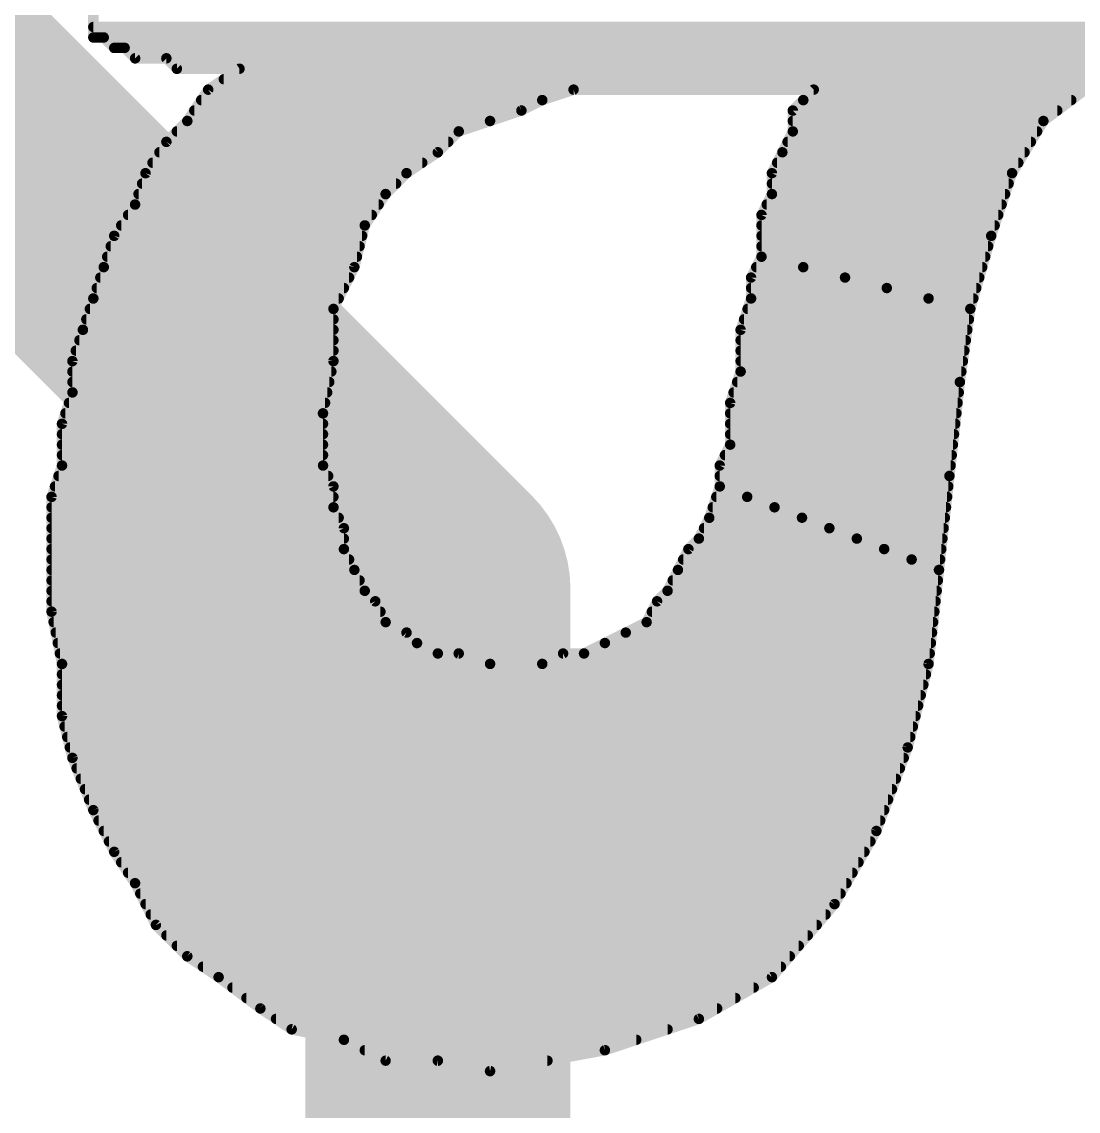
# Model space of a CAD drawing. Extents: x -16 to 96, y -18 to 53.
# Drawn here: x 40.241 to 41.253, y 23.732 to 24.775 of the extents above; entities that cross this region are included whole.
import ezdxf

# ---------------------------------------------------------------- set-up
doc = ezdxf.new("R2010")
doc.units = 0
doc.layers.add('1', color=12, linetype='CONTINUOUS')
doc.layers.add('22', color=40, linetype='CONTINUOUS')

msp = doc.modelspace()

# ---------------------------------------------------------------- linework, layer by layer
at = {"layer": '1', "const_width": 0.254}
for points in [[(40.64, 24.2316), (39.6884, 25.1832)], [(40.64, 20.32), (40.64, 24.2316)]]:
    msp.add_lwpolyline(points, dxfattribs=at)
at = {"layer": '1', "const_width": 0.127}
for points in [[(40.7035, 24.2316, 1), (40.5765, 24.2316)], [(40.5951, 24.1867, 1), (40.6849, 24.2765)]]:
    msp.add_lwpolyline(points, format="xyb", dxfattribs=at)
at = {"layer": '22', "const_width": 0.01}
for points in [[(40.31, 25.15), (40.31, 24.76)], [(40.31, 24.77), (41.732, 24.77)], [(40.31, 24.76), (40.32, 24.76)], [(40.31, 24.76), (41.736, 24.76)], [(40.32, 24.76), (40.33, 24.75)], [(40.33, 24.75), (40.34, 24.75)], [(40.33, 24.75), (41.74, 24.75)], [(40.34, 24.75), (40.35, 24.74)], [(40.35, 24.74), (40.38, 24.74)], [(40.35, 24.74), (41.742, 24.74)], [(40.38, 24.74), (40.39, 24.73)], [(40.39, 24.73), (40.45, 24.73)], [(40.39, 24.73), (41.744, 24.73)], [(40.45, 24.73), (40.42, 24.71)], [(40.435, 24.72), (41.746, 24.72)], [(40.42, 24.71), (40.4, 24.68)], [(40.42, 24.71), (41.748, 24.71)], [(40.74, 24.7), (40.77, 24.71)], [(40.77, 24.71), (41, 24.71)], [(41, 24.71), (40.99, 24.7)], [(41.22, 24.68), (41.26, 24.71)], [(40.4133, 24.7), (40.74, 24.7)], [(40.72, 24.69), (40.74, 24.7)], [(40.99, 24.7), (40.98, 24.69)], [(40.99, 24.7), (41.2467, 24.7)], [(40.4067, 24.69), (40.72, 24.69)], [(40.69, 24.68), (40.72, 24.69)], [(40.98, 24.69), (40.98, 24.67)], [(40.98, 24.69), (41.2333, 24.69)], [(40.4, 24.68), (40.38, 24.66)], [(40.4, 24.68), (40.69, 24.68)], [(40.66, 24.67), (40.69, 24.68)], [(40.98, 24.68), (41.22, 24.68)], [(41.19, 24.63), (41.22, 24.68)], [(40.39, 24.67), (40.66, 24.67)], [(40.64, 24.65), (40.66, 24.67)], [(40.98, 24.67), (40.97, 24.65)], [(40.98, 24.67), (41.214, 24.67)], [(40.38, 24.66), (40.36, 24.63)], [(40.38, 24.66), (40.65, 24.66)], [(40.975, 24.66), (41.208, 24.66)], [(40.3733, 24.65), (40.64, 24.65)], [(40.61, 24.63), (40.64, 24.65)], [(40.97, 24.65), (40.96, 24.63)], [(40.97, 24.65), (41.202, 24.65)], [(40.36, 24.63), (40.35, 24.6)], [(40.36, 24.63), (40.61, 24.63)], [(40.3667, 24.64), (40.625, 24.64)], [(40.59, 24.61), (40.61, 24.63)], [(40.96, 24.63), (40.96, 24.61)], [(40.96, 24.63), (41.19, 24.63)], [(40.965, 24.64), (41.196, 24.64)], [(41.17, 24.57), (41.19, 24.63)], [(40.3567, 24.62), (40.6, 24.62)], [(40.96, 24.62), (41.1867, 24.62)], [(40.3533, 24.61), (40.59, 24.61)], [(40.57, 24.58), (40.59, 24.61)], [(40.96, 24.61), (40.95, 24.59)], [(40.96, 24.61), (41.1833, 24.61)], [(40.35, 24.6), (40.33, 24.57)], [(40.35, 24.6), (40.5833, 24.6)], [(40.955, 24.6), (41.18, 24.6)], [(40.3433, 24.59), (40.5767, 24.59)], [(40.95, 24.59), (40.95, 24.55)], [(40.95, 24.59), (41.1767, 24.59)], [(40.3367, 24.58), (40.57, 24.58)], [(40.56, 24.54), (40.57, 24.58)], [(40.95, 24.58), (41.1733, 24.58)], [(40.33, 24.57), (40.32, 24.54)], [(40.33, 24.57), (40.5675, 24.57)], [(40.95, 24.57), (41.17, 24.57)], [(41.15, 24.5), (41.17, 24.57)], [(40.3267, 24.56), (40.565, 24.56)], [(40.95, 24.56), (41.1671, 24.56)], [(40.3233, 24.55), (40.5625, 24.55)], [(40.95, 24.55), (40.94, 24.53)], [(41.15, 24.5), (40.95, 24.55)], [(40.95, 24.55), (41.15, 24.5)], [(40.95, 24.55), (41.1643, 24.55)], [(40.32, 24.54), (40.31, 24.51)], [(40.32, 24.54), (40.56, 24.54)], [(40.54, 24.5), (40.56, 24.54)], [(40.945, 24.54), (40.99, 24.54)], [(40.99, 24.54), (41.1614, 24.54)], [(40.3167, 24.53), (40.555, 24.53)], [(40.94, 24.53), (40.94, 24.51)], [(40.94, 24.53), (41.03, 24.53)], [(41.03, 24.53), (41.1586, 24.53)], [(40.3133, 24.52), (40.55, 24.52)], [(40.94, 24.52), (41.07, 24.52)], [(41.07, 24.52), (41.1557, 24.52)], [(40.31, 24.51), (40.3, 24.48)], [(40.31, 24.51), (40.545, 24.51)], [(40.94, 24.51), (40.93, 24.48)], [(40.94, 24.51), (41.11, 24.51)], [(41.11, 24.51), (41.1529, 24.51)], [(40.3067, 24.5), (40.54, 24.5)], [(40.54, 24.45), (40.54, 24.5)], [(40.9367, 24.5), (41.15, 24.5)], [(41.14, 24.43), (41.15, 24.5)], [(40.3033, 24.49), (40.54, 24.49)], [(40.9333, 24.49), (41.1486, 24.49)], [(40.3, 24.48), (40.29, 24.45)], [(40.3, 24.48), (40.54, 24.48)], [(40.93, 24.48), (40.93, 24.44)], [(40.93, 24.48), (41.1471, 24.48)], [(40.2967, 24.47), (40.54, 24.47)], [(40.93, 24.47), (41.1457, 24.47)], [(40.2933, 24.46), (40.54, 24.46)], [(40.93, 24.46), (41.1443, 24.46)], [(40.29, 24.45), (40.29, 24.42)], [(40.29, 24.45), (40.54, 24.45)], [(40.53, 24.4), (40.54, 24.45)], [(40.93, 24.45), (41.1429, 24.45)], [(40.29, 24.44), (40.538, 24.44)], [(40.93, 24.44), (40.92, 24.41)], [(40.93, 24.44), (41.1414, 24.44)], [(40.29, 24.43), (40.536, 24.43)], [(40.9267, 24.43), (41.14, 24.43)], [(41.13, 24.34), (41.14, 24.43)], [(40.29, 24.42), (40.28, 24.39)], [(40.29, 24.42), (40.534, 24.42)], [(40.9233, 24.42), (41.1389, 24.42)], [(40.2867, 24.41), (40.532, 24.41)], [(40.92, 24.41), (40.92, 24.37)], [(40.92, 24.41), (41.1378, 24.41)], [(40.28, 24.39), (40.28, 24.35)], [(40.28, 24.39), (40.53, 24.39)], [(40.2833, 24.4), (40.53, 24.4)], [(40.53, 24.35), (40.53, 24.4)], [(40.92, 24.4), (41.1367, 24.4)], [(40.92, 24.39), (41.1356, 24.39)], [(40.28, 24.38), (40.53, 24.38)], [(40.92, 24.38), (41.1344, 24.38)], [(40.28, 24.37), (40.53, 24.37)], [(40.92, 24.37), (40.91, 24.35)], [(40.92, 24.37), (41.1333, 24.37)], [(40.28, 24.36), (40.53, 24.36)], [(40.915, 24.36), (41.1322, 24.36)], [(40.28, 24.35), (40.27, 24.32)], [(40.28, 24.35), (40.53, 24.35)], [(40.54, 24.33), (40.53, 24.35)], [(40.91, 24.35), (40.91, 24.33)], [(40.91, 24.35), (41.1311, 24.35)], [(40.2767, 24.34), (40.535, 24.34)], [(40.91, 24.34), (41.13, 24.34)], [(41.12, 24.25), (41.13, 24.34)], [(40.2733, 24.33), (40.54, 24.33)], [(40.54, 24.31), (40.54, 24.33)], [(40.91, 24.33), (40.9, 24.3)], [(40.91, 24.33), (41.12, 24.25)], [(40.91, 24.33), (41.1289, 24.33)], [(41.12, 24.25), (40.91, 24.33)], [(40.27, 24.32), (40.27, 24.21)], [(40.27, 24.32), (40.54, 24.32)], [(40.9067, 24.32), (40.9363, 24.32)], [(40.9363, 24.32), (41.1278, 24.32)], [(40.27, 24.31), (40.54, 24.31)], [(40.55, 24.29), (40.54, 24.31)], [(40.9033, 24.31), (40.9625, 24.31)], [(40.9625, 24.31), (41.1267, 24.31)], [(40.27, 24.3), (40.545, 24.3)], [(40.9, 24.3), (40.89, 24.28)], [(40.9, 24.3), (40.9888, 24.3)], [(40.9888, 24.3), (41.1256, 24.3)], [(40.27, 24.29), (40.55, 24.29)], [(40.55, 24.27), (40.55, 24.29)], [(40.895, 24.29), (41.015, 24.29)], [(41.015, 24.29), (41.1244, 24.29)], [(40.27, 24.28), (40.55, 24.28)], [(40.89, 24.28), (40.88, 24.27)], [(40.89, 24.28), (41.0413, 24.28)], [(41.0413, 24.28), (41.1233, 24.28)], [(40.27, 24.27), (40.55, 24.27)], [(40.56, 24.25), (40.55, 24.27)], [(40.88, 24.27), (40.87, 24.25)], [(40.88, 24.27), (41.0675, 24.27)], [(41.0675, 24.27), (41.1222, 24.27)], [(40.27, 24.26), (40.555, 24.26)], [(40.875, 24.26), (41.0938, 24.26)], [(41.0938, 24.26), (41.1211, 24.26)], [(40.27, 24.25), (40.56, 24.25)], [(40.57, 24.23), (40.56, 24.25)], [(40.87, 24.25), (40.86, 24.23)], [(40.87, 24.25), (41.12, 24.25)], [(41.11, 24.16), (41.12, 24.25)], [(40.27, 24.24), (40.565, 24.24)], [(40.865, 24.24), (41.1189, 24.24)], [(40.27, 24.23), (40.57, 24.23)], [(40.58, 24.22), (40.57, 24.23)], [(40.86, 24.23), (40.85, 24.22)], [(40.86, 24.23), (41.1178, 24.23)], [(40.27, 24.22), (40.58, 24.22)], [(40.59, 24.2), (40.58, 24.22)], [(40.85, 24.22), (40.84, 24.2)], [(40.85, 24.22), (41.1167, 24.22)], [(40.27, 24.21), (40.28, 24.16)], [(40.27, 24.21), (40.585, 24.21)], [(40.845, 24.21), (41.1156, 24.21)], [(40.272, 24.2), (40.59, 24.2)], [(40.61, 24.19), (40.59, 24.2)], [(40.84, 24.2), (40.82, 24.19)], [(40.84, 24.2), (41.1144, 24.2)], [(40.274, 24.19), (40.61, 24.19)], [(40.62, 24.18), (40.61, 24.19)], [(40.82, 24.19), (40.8, 24.18)], [(40.82, 24.19), (41.1133, 24.19)], [(40.276, 24.18), (40.62, 24.18)], [(40.64, 24.17), (40.62, 24.18)], [(40.8, 24.18), (40.78, 24.17)], [(40.8, 24.18), (41.1122, 24.18)], [(40.278, 24.17), (40.64, 24.17)], [(40.66, 24.17), (40.64, 24.17)], [(40.69, 24.16), (40.66, 24.17)], [(40.76, 24.17), (40.74, 24.16)], [(40.78, 24.17), (40.76, 24.17)], [(40.78, 24.17), (41.1111, 24.17)], [(40.28, 24.16), (40.28, 24.11)], [(40.28, 24.16), (40.69, 24.16)], [(40.28, 24.15), (41.1075, 24.15)], [(40.74, 24.16), (40.69, 24.16)], [(40.74, 24.16), (41.11, 24.16)], [(41.09, 24.08), (41.11, 24.16)], [(40.28, 24.14), (41.105, 24.14)], [(40.28, 24.13), (41.1025, 24.13)], [(40.28, 24.12), (41.1, 24.12)], [(40.28, 24.11), (40.29, 24.07)], [(40.28, 24.11), (41.0975, 24.11)], [(40.2825, 24.1), (41.095, 24.1)], [(40.285, 24.09), (41.0925, 24.09)], [(40.2875, 24.08), (41.09, 24.08)], [(41.06, 24), (41.09, 24.08)], [(40.29, 24.07), (40.31, 24.02)], [(40.29, 24.07), (41.0862, 24.07)], [(40.294, 24.06), (41.0825, 24.06)], [(40.298, 24.05), (41.0787, 24.05)], [(40.302, 24.04), (41.075, 24.04)], [(40.306, 24.03), (41.0712, 24.03)], [(40.31, 24.02), (40.33, 23.98)], [(40.31, 24.02), (41.0675, 24.02)], [(40.315, 24.01), (41.0637, 24.01)], [(40.32, 24), (41.06, 24)], [(41.02, 23.93), (41.06, 24)], [(40.325, 23.99), (41.0543, 23.99)], [(40.33, 23.98), (40.35, 23.95)], [(40.33, 23.98), (41.0486, 23.98)], [(40.3367, 23.97), (41.0429, 23.97)], [(40.3433, 23.96), (41.0371, 23.96)], [(40.35, 23.95), (40.37, 23.91)], [(40.35, 23.95), (41.0314, 23.95)], [(40.355, 23.94), (41.0257, 23.94)], [(40.36, 23.93), (41.02, 23.93)], [(40.96, 23.86), (41.02, 23.93)], [(40.365, 23.92), (41.0114, 23.92)], [(40.37, 23.91), (40.4, 23.88)], [(40.37, 23.91), (41.0029, 23.91)], [(40.38, 23.9), (40.9943, 23.9)], [(40.39, 23.89), (40.9857, 23.89)], [(40.4, 23.88), (40.43, 23.86)], [(40.4, 23.88), (40.9771, 23.88)], [(40.415, 23.87), (40.9686, 23.87)], [(40.43, 23.86), (40.47, 23.83)], [(40.43, 23.86), (40.96, 23.86)], [(40.89, 23.82), (40.96, 23.86)], [(40.4433, 23.85), (40.9425, 23.85)], [(40.4567, 23.84), (40.925, 23.84)], [(40.47, 23.83), (40.5, 23.81)], [(40.47, 23.83), (40.9075, 23.83)], [(40.485, 23.82), (40.89, 23.82)], [(40.8, 23.79), (40.89, 23.82)], [(40.5, 23.81), (40.55, 23.8)], [(40.5, 23.81), (40.86, 23.81)], [(40.55, 23.8), (40.59, 23.78)], [(40.55, 23.8), (40.83, 23.8)], [(40.57, 23.79), (40.8, 23.79)], [(40.69, 23.77), (40.8, 23.79)], [(40.59, 23.78), (40.64, 23.78)], [(40.59, 23.78), (40.745, 23.78)], [(40.64, 23.78), (40.69, 23.77)]]:
    msp.add_lwpolyline(points, dxfattribs=at)
at = {"layer": '22', "const_width": 0.005}
for points in [[(40.31, 24.7725, 1), (40.31, 24.7675)], [(40.31, 24.7625, 1), (40.31, 24.7575)], [(40.31, 24.7625, 1), (40.31, 24.7575)], [(40.3075, 24.76, 1), (40.3125, 24.76)], [(40.3218, 24.7618, 1), (40.3182, 24.7582)], [(40.32, 24.7575, 1), (40.32, 24.7625)], [(40.33, 24.7525, 1), (40.33, 24.7475)], [(40.33, 24.7525, 1), (40.33, 24.7475)], [(40.3282, 24.7482, 1), (40.3318, 24.7518)], [(40.3418, 24.7518, 1), (40.3382, 24.7482)], [(40.34, 24.7475, 1), (40.34, 24.7525)], [(40.35, 24.7425, 1), (40.35, 24.7375)], [(40.35, 24.7425, 1), (40.35, 24.7375)], [(40.3482, 24.7382, 1), (40.3518, 24.7418)], [(40.3818, 24.7418, 1), (40.3782, 24.7382)], [(40.38, 24.7375, 1), (40.38, 24.7425)], [(40.39, 24.7325, 1), (40.39, 24.7275)], [(40.39, 24.7325, 1), (40.39, 24.7275)], [(40.3882, 24.7282, 1), (40.3918, 24.7318)], [(40.4514, 24.7279, 1), (40.4486, 24.7321)], [(40.45, 24.7275, 1), (40.45, 24.7325)], [(40.435, 24.7225, 1), (40.435, 24.7175)], [(40.42, 24.7125, 1), (40.42, 24.7075)], [(40.4186, 24.7121, 1), (40.4214, 24.7079)], [(40.4221, 24.7086, 1), (40.4179, 24.7114)], [(40.77, 24.7125, 1), (40.77, 24.7075)], [(40.7708, 24.7076, 1), (40.7692, 24.7124)], [(41.0018, 24.7082, 1), (40.9982, 24.7118)], [(41, 24.7075, 1), (41, 24.7125)], [(40.4133, 24.7025, 1), (40.4133, 24.6975)], [(40.7392, 24.7024, 1), (40.7408, 24.6976)], [(40.7411, 24.6978, 1), (40.7389, 24.7022)], [(40.74, 24.6975, 1), (40.74, 24.7025)], [(40.99, 24.7025, 1), (40.99, 24.6975)], [(40.9882, 24.7018, 1), (40.9918, 24.6982)], [(40.9918, 24.6982, 1), (40.9882, 24.7018)], [(41.2467, 24.6975, 1), (41.2467, 24.7025)], [(40.4067, 24.6925, 1), (40.4067, 24.6875)], [(40.7189, 24.6922, 1), (40.7211, 24.6878)], [(40.7208, 24.6876, 1), (40.7192, 24.6924)], [(40.72, 24.6875, 1), (40.72, 24.6925)], [(40.9825, 24.69, 1), (40.9775, 24.69)], [(40.98, 24.6925, 1), (40.98, 24.6875)], [(40.9782, 24.6918, 1), (40.9818, 24.6882)], [(41.2333, 24.6875, 1), (41.2333, 24.6925)], [(40.4, 24.6825, 1), (40.4, 24.6775)], [(40.3979, 24.6814, 1), (40.4021, 24.6786)], [(40.4018, 24.6782, 1), (40.3982, 24.6818)], [(40.6892, 24.6824, 1), (40.6908, 24.6776)], [(40.6908, 24.6776, 1), (40.6892, 24.6824)], [(40.69, 24.6775, 1), (40.69, 24.6825)], [(40.98, 24.6825, 1), (40.98, 24.6775)], [(41.2185, 24.682, 1), (41.2215, 24.678)], [(41.2221, 24.6787, 1), (41.2179, 24.6813)], [(41.22, 24.6775, 1), (41.22, 24.6825)], [(40.39, 24.6725, 1), (40.39, 24.6675)], [(40.6592, 24.6724, 1), (40.6608, 24.6676)], [(40.6618, 24.6682, 1), (40.6582, 24.6718)], [(40.66, 24.6675, 1), (40.66, 24.6725)], [(40.98, 24.6725, 1), (40.98, 24.6675)], [(40.9775, 24.67, 1), (40.9825, 24.67)], [(40.9822, 24.6689, 1), (40.9778, 24.6711)], [(41.214, 24.6675, 1), (41.214, 24.6725)], [(40.38, 24.6625, 1), (40.38, 24.6575)], [(40.3782, 24.6618, 1), (40.3818, 24.6582)], [(40.3821, 24.6586, 1), (40.3779, 24.6614)], [(40.65, 24.6575, 1), (40.65, 24.6625)], [(40.975, 24.6625, 1), (40.975, 24.6575)], [(41.208, 24.6575, 1), (41.208, 24.6625)], [(40.3733, 24.6525, 1), (40.3733, 24.6475)], [(40.6382, 24.6518, 1), (40.6418, 24.6482)], [(40.6414, 24.6479, 1), (40.6386, 24.6521)], [(40.64, 24.6475, 1), (40.64, 24.6525)], [(40.97, 24.6525, 1), (40.97, 24.6475)], [(40.9678, 24.6511, 1), (40.9722, 24.6489)], [(40.9722, 24.6489, 1), (40.9678, 24.6511)], [(41.202, 24.6475, 1), (41.202, 24.6525)], [(40.36, 24.6325, 1), (40.36, 24.6275)], [(40.3624, 24.6292, 1), (40.3576, 24.6308)], [(40.3667, 24.6425, 1), (40.3667, 24.6375)], [(40.6118, 24.6282, 1), (40.6082, 24.6318)], [(40.61, 24.6275, 1), (40.61, 24.6325)], [(40.625, 24.6375, 1), (40.625, 24.6425)], [(40.9625, 24.63, 1), (40.9575, 24.63)], [(40.96, 24.6325, 1), (40.96, 24.6275)], [(40.965, 24.6425, 1), (40.965, 24.6375)], [(41.1924, 24.6292, 1), (41.1876, 24.6308)], [(41.19, 24.6275, 1), (41.19, 24.6325)], [(41.196, 24.6375, 1), (41.196, 24.6425)], [(40.3567, 24.6225, 1), (40.3567, 24.6175)], [(40.3579, 24.6314, 1), (40.3621, 24.6286)], [(40.6, 24.6175, 1), (40.6, 24.6225)], [(40.6086, 24.6321, 1), (40.6114, 24.6279)], [(40.9578, 24.6311, 1), (40.9622, 24.6289)], [(40.96, 24.6225, 1), (40.96, 24.6175)], [(41.1867, 24.6175, 1), (41.1867, 24.6225)], [(41.1879, 24.6313, 1), (41.1921, 24.6287)], [(40.3533, 24.6125, 1), (40.3533, 24.6075)], [(40.5882, 24.6118, 1), (40.5918, 24.6082)], [(40.5921, 24.6086, 1), (40.5879, 24.6114)], [(40.59, 24.6075, 1), (40.59, 24.6125)], [(40.96, 24.6125, 1), (40.96, 24.6075)], [(40.9622, 24.6089, 1), (40.9578, 24.6111)], [(41.1833, 24.6075, 1), (41.1833, 24.6125)], [(40.35, 24.6025, 1), (40.35, 24.5975)], [(40.3521, 24.5986, 1), (40.3479, 24.6014)], [(40.5833, 24.5975, 1), (40.5833, 24.6025)], [(40.955, 24.6025, 1), (40.955, 24.5975)], [(40.9575, 24.61, 1), (40.9625, 24.61)], [(41.18, 24.5975, 1), (41.18, 24.6025)], [(40.3433, 24.5925, 1), (40.3433, 24.5875)], [(40.3476, 24.6008, 1), (40.3524, 24.5992)], [(40.5767, 24.5875, 1), (40.5767, 24.5925)], [(40.9525, 24.59, 1), (40.9475, 24.59)], [(40.95, 24.5925, 1), (40.95, 24.5875)], [(40.9478, 24.5911, 1), (40.9522, 24.5889)], [(41.1767, 24.5875, 1), (41.1767, 24.5925)], [(40.3367, 24.5825, 1), (40.3367, 24.5775)], [(40.5679, 24.5814, 1), (40.5721, 24.5786)], [(40.5724, 24.5794, 1), (40.5676, 24.5806)], [(40.57, 24.5775, 1), (40.57, 24.5825)], [(40.95, 24.5825, 1), (40.95, 24.5775)], [(41.1733, 24.5775, 1), (41.1733, 24.5825)], [(40.33, 24.5725, 1), (40.33, 24.5675)], [(40.3279, 24.5714, 1), (40.3321, 24.5686)], [(40.3324, 24.5692, 1), (40.3276, 24.5708)], [(40.5675, 24.5675, 1), (40.5675, 24.5725)], [(40.95, 24.5725, 1), (40.95, 24.5675)], [(41.1676, 24.5708, 1), (41.1724, 24.5692)], [(41.1724, 24.5693, 1), (41.1676, 24.5707)], [(41.17, 24.5675, 1), (41.17, 24.5725)], [(40.3267, 24.5625, 1), (40.3267, 24.5575)], [(40.565, 24.5575, 1), (40.565, 24.5625)], [(40.95, 24.5625, 1), (40.95, 24.5575)], [(41.1671, 24.5575, 1), (41.1671, 24.5625)], [(40.3233, 24.5525, 1), (40.3233, 24.5475)], [(40.5625, 24.5475, 1), (40.5625, 24.5525)], [(40.9506, 24.5524, 1), (40.9494, 24.5476)], [(40.9506, 24.5524, 1), (40.9494, 24.5476)], [(40.95, 24.5525, 1), (40.95, 24.5475)], [(40.9475, 24.55, 1), (40.9525, 24.55)], [(40.9522, 24.5489, 1), (40.9478, 24.5511)], [(41.1643, 24.5475, 1), (41.1643, 24.5525)], [(40.32, 24.5425, 1), (40.32, 24.5375)], [(40.3176, 24.5408, 1), (40.3224, 24.5392)], [(40.3224, 24.5392, 1), (40.3176, 24.5408)], [(40.5576, 24.5406, 1), (40.5624, 24.5394)], [(40.5622, 24.5389, 1), (40.5578, 24.5411)], [(40.56, 24.5375, 1), (40.56, 24.5425)], [(40.945, 24.5425, 1), (40.945, 24.5375)], [(40.99, 24.5425, 1), (40.99, 24.5375)], [(40.99, 24.5375, 1), (40.99, 24.5425)], [(41.1614, 24.5375, 1), (41.1614, 24.5425)], [(40.3167, 24.5325, 1), (40.3167, 24.5275)], [(40.555, 24.5275, 1), (40.555, 24.5325)], [(40.9425, 24.53, 1), (40.9375, 24.53)], [(40.94, 24.5325, 1), (40.94, 24.5275)], [(40.9378, 24.5311, 1), (40.9422, 24.5289)], [(41.03, 24.5325, 1), (41.03, 24.5275)], [(41.03, 24.5275, 1), (41.03, 24.5325)], [(41.1586, 24.5275, 1), (41.1586, 24.5325)], [(40.3133, 24.5225, 1), (40.3133, 24.5175)], [(40.55, 24.5175, 1), (40.55, 24.5225)], [(40.94, 24.5225, 1), (40.94, 24.5175)], [(41.07, 24.5225, 1), (41.07, 24.5175)], [(41.07, 24.5175, 1), (41.07, 24.5225)], [(41.1557, 24.5175, 1), (41.1557, 24.5225)], [(40.31, 24.5125, 1), (40.31, 24.5075)], [(40.3076, 24.5108, 1), (40.3124, 24.5092)], [(40.3124, 24.5092, 1), (40.3076, 24.5108)], [(40.545, 24.5075, 1), (40.545, 24.5125)], [(40.94, 24.5125, 1), (40.94, 24.5075)], [(40.9375, 24.51, 1), (40.9425, 24.51)], [(40.9424, 24.5092, 1), (40.9376, 24.5108)], [(41.11, 24.5125, 1), (41.11, 24.5075)], [(41.11, 24.5075, 1), (41.11, 24.5125)], [(41.1529, 24.5075, 1), (41.1529, 24.5125)], [(40.3067, 24.5025, 1), (40.3067, 24.4975)], [(40.5425, 24.5, 1), (40.5375, 24.5)], [(40.5378, 24.5011, 1), (40.5422, 24.4989)], [(40.54, 24.4975, 1), (40.54, 24.5025)], [(40.9367, 24.5025, 1), (40.9367, 24.4975)], [(41.1525, 24.4996, 1), (41.1475, 24.5004)], [(41.1476, 24.5007, 1), (41.1524, 24.4993)], [(41.1494, 24.4976, 1), (41.1506, 24.5024)], [(41.1494, 24.4976, 1), (41.1506, 24.5024)], [(41.15, 24.4975, 1), (41.15, 24.5025)], [(40.3033, 24.4925, 1), (40.3033, 24.4875)], [(40.54, 24.4875, 1), (40.54, 24.4925)], [(40.9333, 24.4925, 1), (40.9333, 24.4875)], [(41.1486, 24.4875, 1), (41.1486, 24.4925)], [(40.3, 24.4825, 1), (40.3, 24.4775)], [(40.2976, 24.4808, 1), (40.3024, 24.4792)], [(40.3024, 24.4792, 1), (40.2976, 24.4808)], [(40.54, 24.4775, 1), (40.54, 24.4825)], [(40.9325, 24.48, 1), (40.9275, 24.48)], [(40.93, 24.4825, 1), (40.93, 24.4775)], [(40.9276, 24.4808, 1), (40.9324, 24.4792)], [(41.1471, 24.4775, 1), (41.1471, 24.4825)], [(40.2967, 24.4725, 1), (40.2967, 24.4675)], [(40.54, 24.4675, 1), (40.54, 24.4725)], [(40.93, 24.4725, 1), (40.93, 24.4675)], [(41.1457, 24.4675, 1), (41.1457, 24.4725)], [(40.2933, 24.4625, 1), (40.2933, 24.4575)], [(40.54, 24.4575, 1), (40.54, 24.4625)], [(40.93, 24.4625, 1), (40.93, 24.4575)], [(41.1443, 24.4575, 1), (41.1443, 24.4625)], [(40.2925, 24.45, 1), (40.2875, 24.45)], [(40.29, 24.4525, 1), (40.29, 24.4475)], [(40.2876, 24.4508, 1), (40.2924, 24.4492)], [(40.5425, 24.4495, 1), (40.5375, 24.4505)], [(40.5375, 24.45, 1), (40.5425, 24.45)], [(40.54, 24.4475, 1), (40.54, 24.4525)], [(40.93, 24.4525, 1), (40.93, 24.4475)], [(41.1429, 24.4475, 1), (41.1429, 24.4525)], [(40.29, 24.4425, 1), (40.29, 24.4375)], [(40.538, 24.4375, 1), (40.538, 24.4425)], [(40.93, 24.4425, 1), (40.93, 24.4375)], [(40.9275, 24.44, 1), (40.9325, 24.44)], [(40.9324, 24.4392, 1), (40.9276, 24.4408)], [(41.1414, 24.4375, 1), (41.1414, 24.4425)], [(40.29, 24.4325, 1), (40.29, 24.4275)], [(40.536, 24.4275, 1), (40.536, 24.4325)], [(40.9267, 24.4325, 1), (40.9267, 24.4275)], [(41.1425, 24.4297, 1), (41.1375, 24.4303)], [(41.1375, 24.4304, 1), (41.1425, 24.4296)], [(41.14, 24.4275, 1), (41.14, 24.4325)], [(40.29, 24.4225, 1), (40.29, 24.4175)], [(40.2875, 24.42, 1), (40.2925, 24.42)], [(40.2924, 24.4192, 1), (40.2876, 24.4208)], [(40.534, 24.4175, 1), (40.534, 24.4225)], [(40.9233, 24.4225, 1), (40.9233, 24.4175)], [(41.1389, 24.4175, 1), (41.1389, 24.4225)], [(40.2867, 24.4125, 1), (40.2867, 24.4075)], [(40.532, 24.4075, 1), (40.532, 24.4125)], [(40.9225, 24.41, 1), (40.9175, 24.41)], [(40.92, 24.4125, 1), (40.92, 24.4075)], [(40.9176, 24.4108, 1), (40.9224, 24.4092)], [(41.1378, 24.4075, 1), (41.1378, 24.4125)], [(40.2825, 24.39, 1), (40.2775, 24.39)], [(40.28, 24.3925, 1), (40.28, 24.3875)], [(40.2833, 24.4025, 1), (40.2833, 24.3975)], [(40.5325, 24.4, 1), (40.5275, 24.4)], [(40.5275, 24.4005, 1), (40.5325, 24.3995)], [(40.53, 24.3975, 1), (40.53, 24.4025)], [(40.53, 24.3875, 1), (40.53, 24.3925)], [(40.92, 24.4025, 1), (40.92, 24.3975)], [(40.92, 24.3925, 1), (40.92, 24.3875)], [(41.1356, 24.3875, 1), (41.1356, 24.3925)], [(41.1367, 24.3975, 1), (41.1367, 24.4025)], [(40.2776, 24.3908, 1), (40.2824, 24.3892)], [(40.28, 24.3825, 1), (40.28, 24.3775)], [(40.53, 24.3775, 1), (40.53, 24.3825)], [(40.92, 24.3825, 1), (40.92, 24.3775)], [(41.1344, 24.3775, 1), (41.1344, 24.3825)], [(40.28, 24.3725, 1), (40.28, 24.3675)], [(40.53, 24.3675, 1), (40.53, 24.3725)], [(40.92, 24.3725, 1), (40.92, 24.3675)], [(40.9222, 24.3689, 1), (40.9178, 24.3711)], [(41.1333, 24.3675, 1), (41.1333, 24.3725)], [(40.28, 24.3625, 1), (40.28, 24.3575)], [(40.53, 24.3575, 1), (40.53, 24.3625)], [(40.915, 24.3625, 1), (40.915, 24.3575)], [(40.9175, 24.37, 1), (40.9225, 24.37)], [(41.1322, 24.3575, 1), (41.1322, 24.3625)], [(40.28, 24.3525, 1), (40.28, 24.3475)], [(40.2824, 24.3492, 1), (40.2776, 24.3508)], [(40.5322, 24.3511, 1), (40.5278, 24.3489)], [(40.53, 24.3475, 1), (40.53, 24.3525)], [(40.9125, 24.35, 1), (40.9075, 24.35)], [(40.91, 24.3525, 1), (40.91, 24.3475)], [(40.9078, 24.3511, 1), (40.9122, 24.3489)], [(41.1311, 24.3475, 1), (41.1311, 24.3525)], [(40.2767, 24.3425, 1), (40.2767, 24.3375)], [(40.2775, 24.35, 1), (40.2825, 24.35)], [(40.5275, 24.35, 1), (40.5325, 24.35)], [(40.535, 24.3375, 1), (40.535, 24.3425)], [(40.91, 24.3425, 1), (40.91, 24.3375)], [(41.1325, 24.3397, 1), (41.1275, 24.3403)], [(41.1275, 24.3403, 1), (41.1325, 24.3397)], [(41.13, 24.3375, 1), (41.13, 24.3425)], [(40.2733, 24.3325, 1), (40.2733, 24.3275)], [(40.5425, 24.33, 1), (40.5375, 24.33)], [(40.5378, 24.3289, 1), (40.5422, 24.3311)], [(40.54, 24.3275, 1), (40.54, 24.3325)], [(40.9109, 24.3323, 1), (40.9091, 24.3277)], [(40.91, 24.3325, 1), (40.91, 24.3275)], [(40.9109, 24.3323, 1), (40.9091, 24.3277)], [(40.9075, 24.33, 1), (40.9125, 24.33)], [(40.9124, 24.3292, 1), (40.9076, 24.3308)], [(41.1289, 24.3275, 1), (41.1289, 24.3325)], [(40.2725, 24.32, 1), (40.2675, 24.32)], [(40.27, 24.3225, 1), (40.27, 24.3175)], [(40.2676, 24.3208, 1), (40.2724, 24.3192)], [(40.54, 24.3175, 1), (40.54, 24.3225)], [(40.9067, 24.3225, 1), (40.9067, 24.3175)], [(40.9363, 24.3225, 1), (40.9363, 24.3175)], [(40.9363, 24.3175, 1), (40.9363, 24.3225)], [(41.1278, 24.3175, 1), (41.1278, 24.3225)], [(40.27, 24.3125, 1), (40.27, 24.3075)], [(40.5422, 24.3111, 1), (40.5378, 24.3089)], [(40.5375, 24.31, 1), (40.5425, 24.31)], [(40.54, 24.3075, 1), (40.54, 24.3125)], [(40.9033, 24.3125, 1), (40.9033, 24.3075)], [(40.9625, 24.3125, 1), (40.9625, 24.3075)], [(40.9625, 24.3075, 1), (40.9625, 24.3125)], [(41.1267, 24.3075, 1), (41.1267, 24.3125)], [(40.27, 24.3025, 1), (40.27, 24.2975)], [(40.545, 24.2975, 1), (40.545, 24.3025)], [(40.9, 24.3025, 1), (40.9, 24.2975)], [(40.8976, 24.3008, 1), (40.9024, 24.2992)], [(40.9022, 24.2989, 1), (40.8978, 24.3011)], [(40.9888, 24.3025, 1), (40.9888, 24.2975)], [(40.9888, 24.2975, 1), (40.9888, 24.3025)], [(41.1256, 24.2975, 1), (41.1256, 24.3025)], [(40.27, 24.2925, 1), (40.27, 24.2875)], [(40.5525, 24.29, 1), (40.5475, 24.29)], [(40.5478, 24.2889, 1), (40.5522, 24.2911)], [(40.55, 24.2875, 1), (40.55, 24.2925)], [(40.895, 24.2925, 1), (40.895, 24.2875)], [(41.015, 24.2925, 1), (41.015, 24.2875)], [(41.015, 24.2875, 1), (41.015, 24.2925)], [(41.1244, 24.2875, 1), (41.1244, 24.2925)], [(40.27, 24.2825, 1), (40.27, 24.2775)], [(40.55, 24.2775, 1), (40.55, 24.2825)], [(40.89, 24.2825, 1), (40.89, 24.2775)], [(40.8878, 24.2811, 1), (40.8922, 24.2789)], [(40.8918, 24.2782, 1), (40.8882, 24.2818)], [(41.0413, 24.2825, 1), (41.0413, 24.2775)], [(41.0413, 24.2775, 1), (41.0413, 24.2825)], [(41.1233, 24.2775, 1), (41.1233, 24.2825)], [(40.27, 24.2725, 1), (40.27, 24.2675)], [(40.5522, 24.2711, 1), (40.5478, 24.2689)], [(40.5475, 24.27, 1), (40.5525, 24.27)], [(40.55, 24.2675, 1), (40.55, 24.2725)], [(40.88, 24.2725, 1), (40.88, 24.2675)], [(40.8782, 24.2718, 1), (40.8818, 24.2682)], [(40.8822, 24.2689, 1), (40.8778, 24.2711)], [(41.0675, 24.2725, 1), (41.0675, 24.2675)], [(41.0675, 24.2675, 1), (41.0675, 24.2725)], [(41.1222, 24.2675, 1), (41.1222, 24.2725)], [(40.27, 24.2625, 1), (40.27, 24.2575)], [(40.555, 24.2575, 1), (40.555, 24.2625)], [(40.875, 24.2625, 1), (40.875, 24.2575)], [(41.0938, 24.2625, 1), (41.0938, 24.2575)], [(41.0938, 24.2575, 1), (41.0938, 24.2625)], [(41.1211, 24.2575, 1), (41.1211, 24.2625)], [(40.27, 24.2525, 1), (40.27, 24.2475)], [(40.5622, 24.2511, 1), (40.5578, 24.2489)], [(40.5578, 24.2489, 1), (40.5622, 24.2511)], [(40.56, 24.2475, 1), (40.56, 24.2525)], [(40.87, 24.2525, 1), (40.87, 24.2475)], [(40.8678, 24.2511, 1), (40.8722, 24.2489)], [(40.8722, 24.2489, 1), (40.8678, 24.2511)], [(41.1225, 24.2497, 1), (41.1175, 24.2503)], [(41.1175, 24.2503, 1), (41.1225, 24.2497)], [(41.1191, 24.2477, 1), (41.1209, 24.2523)], [(41.1191, 24.2477, 1), (41.1209, 24.2523)], [(41.12, 24.2475, 1), (41.12, 24.2525)], [(40.27, 24.2425, 1), (40.27, 24.2375)], [(40.565, 24.2375, 1), (40.565, 24.2425)], [(40.865, 24.2425, 1), (40.865, 24.2375)], [(41.1189, 24.2375, 1), (41.1189, 24.2425)], [(40.27, 24.2325, 1), (40.27, 24.2275)], [(40.5718, 24.2318, 1), (40.5682, 24.2282)], [(40.5678, 24.2289, 1), (40.5722, 24.2311)], [(40.57, 24.2275, 1), (40.57, 24.2325)], [(40.86, 24.2325, 1), (40.86, 24.2275)], [(40.8578, 24.2311, 1), (40.8622, 24.2289)], [(40.8618, 24.2282, 1), (40.8582, 24.2318)], [(41.1178, 24.2275, 1), (41.1178, 24.2325)], [(40.27, 24.2225, 1), (40.27, 24.2175)], [(40.5822, 24.2211, 1), (40.5778, 24.2189)], [(40.5782, 24.2182, 1), (40.5818, 24.2218)], [(40.58, 24.2175, 1), (40.58, 24.2225)], [(40.85, 24.2225, 1), (40.85, 24.2175)], [(40.8482, 24.2218, 1), (40.8518, 24.2182)], [(40.8522, 24.2189, 1), (40.8478, 24.2211)], [(41.1167, 24.2175, 1), (41.1167, 24.2225)], [(40.2725, 24.2105, 1), (40.2675, 24.2095)], [(40.27, 24.2125, 1), (40.27, 24.2075)], [(40.2675, 24.21, 1), (40.2725, 24.21)], [(40.585, 24.2075, 1), (40.585, 24.2125)], [(40.845, 24.2125, 1), (40.845, 24.2075)], [(41.1156, 24.2075, 1), (41.1156, 24.2125)], [(40.272, 24.2025, 1), (40.272, 24.1975)], [(40.5911, 24.2022, 1), (40.5889, 24.1978)], [(40.5878, 24.1989, 1), (40.5922, 24.2011)], [(40.59, 24.1975, 1), (40.59, 24.2025)], [(40.84, 24.2025, 1), (40.84, 24.1975)], [(40.8378, 24.2011, 1), (40.8422, 24.1989)], [(40.8411, 24.1978, 1), (40.8389, 24.2022)], [(41.1144, 24.1975, 1), (41.1144, 24.2025)], [(40.274, 24.1925, 1), (40.274, 24.1875)], [(40.6118, 24.1918, 1), (40.6082, 24.1882)], [(40.6089, 24.1878, 1), (40.6111, 24.1922)], [(40.61, 24.1875, 1), (40.61, 24.1925)], [(40.82, 24.1925, 1), (40.82, 24.1875)], [(40.8189, 24.1922, 1), (40.8211, 24.1878)], [(40.8211, 24.1878, 1), (40.8189, 24.1922)], [(41.1133, 24.1875, 1), (41.1133, 24.1925)], [(40.276, 24.1825, 1), (40.276, 24.1775)], [(40.6211, 24.1822, 1), (40.6189, 24.1778)], [(40.6182, 24.1782, 1), (40.6218, 24.1818)], [(40.62, 24.1775, 1), (40.62, 24.1825)], [(40.8, 24.1825, 1), (40.8, 24.1775)], [(40.7989, 24.1822, 1), (40.8011, 24.1778)], [(40.8011, 24.1778, 1), (40.7989, 24.1822)], [(41.1122, 24.1775, 1), (41.1122, 24.1825)], [(40.278, 24.1725, 1), (40.278, 24.1675)], [(40.64, 24.1725, 1), (40.64, 24.1675)], [(40.6389, 24.1678, 1), (40.6411, 24.1722)], [(40.64, 24.1675, 1), (40.64, 24.1725)], [(40.6608, 24.1724, 1), (40.6592, 24.1676)], [(40.66, 24.1675, 1), (40.66, 24.1725)], [(40.76, 24.1725, 1), (40.76, 24.1675)], [(40.7611, 24.1678, 1), (40.7589, 24.1722)], [(40.78, 24.1725, 1), (40.78, 24.1675)], [(40.7789, 24.1722, 1), (40.7811, 24.1678)], [(40.78, 24.1675, 1), (40.78, 24.1725)], [(41.1111, 24.1675, 1), (41.1111, 24.1725)], [(40.2825, 24.16, 1), (40.2775, 24.16)], [(40.28, 24.1625, 1), (40.28, 24.1575)], [(40.2775, 24.1595, 1), (40.2825, 24.1605)], [(40.28, 24.1525, 1), (40.28, 24.1475)], [(40.69, 24.1625, 1), (40.69, 24.1575)], [(40.6892, 24.1576, 1), (40.6908, 24.1624)], [(40.69, 24.1575, 1), (40.69, 24.1625)], [(40.74, 24.1625, 1), (40.74, 24.1575)], [(40.7389, 24.1622, 1), (40.7411, 24.1578)], [(40.74, 24.1575, 1), (40.74, 24.1625)], [(41.1075, 24.1603, 1), (41.1125, 24.1597)], [(41.1075, 24.1475, 1), (41.1075, 24.1525)], [(41.1124, 24.1594, 1), (41.1076, 24.1606)], [(41.11, 24.1575, 1), (41.11, 24.1625)], [(40.28, 24.1425, 1), (40.28, 24.1375)], [(41.105, 24.1375, 1), (41.105, 24.1425)], [(40.28, 24.1325, 1), (40.28, 24.1275)], [(41.1025, 24.1275, 1), (41.1025, 24.1325)], [(40.28, 24.1225, 1), (40.28, 24.1175)], [(41.1, 24.1175, 1), (41.1, 24.1225)], [(40.2824, 24.1106, 1), (40.2776, 24.1094)], [(40.28, 24.1125, 1), (40.28, 24.1075)], [(41.0975, 24.1075, 1), (41.0975, 24.1125)], [(40.2775, 24.11, 1), (40.2825, 24.11)], [(40.2825, 24.1025, 1), (40.2825, 24.0975)], [(41.095, 24.0975, 1), (41.095, 24.1025)], [(40.285, 24.0925, 1), (40.285, 24.0875)], [(41.0925, 24.0875, 1), (41.0925, 24.0925)], [(40.2875, 24.0825, 1), (40.2875, 24.0775)], [(41.0876, 24.0806, 1), (41.0924, 24.0794)], [(41.0923, 24.0791, 1), (41.0877, 24.0809)], [(41.09, 24.0775, 1), (41.09, 24.0825)], [(40.2923, 24.0709, 1), (40.2877, 24.0691)], [(40.29, 24.0725, 1), (40.29, 24.0675)], [(40.2876, 24.0694, 1), (40.2924, 24.0706)], [(41.0862, 24.0675, 1), (41.0862, 24.0725)], [(40.294, 24.0625, 1), (40.294, 24.0575)], [(41.0825, 24.0575, 1), (41.0825, 24.0625)], [(40.298, 24.0525, 1), (40.298, 24.0475)], [(41.0787, 24.0475, 1), (41.0787, 24.0525)], [(40.302, 24.0425, 1), (40.302, 24.0375)], [(41.075, 24.0375, 1), (41.075, 24.0425)], [(40.306, 24.0325, 1), (40.306, 24.0275)], [(41.0712, 24.0275, 1), (41.0712, 24.0325)], [(40.3122, 24.0211, 1), (40.3078, 24.0189)], [(40.31, 24.0225, 1), (40.31, 24.0175)], [(40.3077, 24.0191, 1), (40.3123, 24.0209)], [(41.0675, 24.0175, 1), (41.0675, 24.0225)], [(40.315, 24.0125, 1), (40.315, 24.0075)], [(41.0637, 24.0075, 1), (41.0637, 24.0125)], [(40.32, 24.0025, 1), (40.32, 23.9975)], [(41.0577, 24.0009, 1), (41.0623, 23.9991)], [(41.0622, 23.9988, 1), (41.0578, 24.0012)], [(41.06, 23.9975, 1), (41.06, 24.0025)], [(40.325, 23.9925, 1), (40.325, 23.9875)], [(41.0543, 23.9875, 1), (41.0543, 23.9925)], [(40.3321, 23.9814, 1), (40.3279, 23.9786)], [(40.33, 23.9825, 1), (40.33, 23.9775)], [(40.3278, 23.9789, 1), (40.3322, 23.9811)], [(41.0486, 23.9775, 1), (41.0486, 23.9825)], [(40.3367, 23.9725, 1), (40.3367, 23.9675)], [(41.0429, 23.9675, 1), (41.0429, 23.9725)], [(40.3433, 23.9625, 1), (40.3433, 23.9575)], [(41.0371, 23.9575, 1), (41.0371, 23.9625)], [(40.3522, 23.9511, 1), (40.3478, 23.9489)], [(40.35, 23.9525, 1), (40.35, 23.9475)], [(40.3479, 23.9486, 1), (40.3521, 23.9514)], [(41.0314, 23.9475, 1), (41.0314, 23.9525)], [(40.355, 23.9425, 1), (40.355, 23.9375)], [(41.0257, 23.9375, 1), (41.0257, 23.9425)], [(40.36, 23.9325, 1), (40.36, 23.9275)], [(41.0178, 23.9312, 1), (41.0222, 23.9288)], [(41.0219, 23.9284, 1), (41.0181, 23.9316)], [(41.02, 23.9275, 1), (41.02, 23.9325)], [(40.365, 23.9225, 1), (40.365, 23.9175)], [(40.3718, 23.9118, 1), (40.3682, 23.9082)], [(40.37, 23.9125, 1), (40.37, 23.9075)], [(41.0029, 23.9075, 1), (41.0029, 23.9125)], [(41.0114, 23.9175, 1), (41.0114, 23.9225)], [(40.3678, 23.9089, 1), (40.3722, 23.9111)], [(40.38, 23.9025, 1), (40.38, 23.8975)], [(40.9943, 23.8975, 1), (40.9943, 23.9025)], [(40.39, 23.8925, 1), (40.39, 23.8875)], [(40.9857, 23.8875, 1), (40.9857, 23.8925)], [(40.4014, 23.8821, 1), (40.3986, 23.8779)], [(40.4, 23.8825, 1), (40.4, 23.8775)], [(40.3982, 23.8782, 1), (40.4018, 23.8818)], [(40.9771, 23.8775, 1), (40.9771, 23.8825)], [(40.415, 23.8725, 1), (40.415, 23.8675)], [(40.9686, 23.8675, 1), (40.9686, 23.8725)], [(40.4315, 23.862, 1), (40.4285, 23.858)], [(40.43, 23.8625, 1), (40.43, 23.8575)], [(40.4286, 23.8579, 1), (40.4314, 23.8621)], [(40.9581, 23.8616, 1), (40.9619, 23.8584)], [(40.9612, 23.8578, 1), (40.9588, 23.8622)], [(40.96, 23.8575, 1), (40.96, 23.8625)], [(40.4433, 23.8525, 1), (40.4433, 23.8475)], [(40.9425, 23.8475, 1), (40.9425, 23.8525)], [(40.4567, 23.8425, 1), (40.4567, 23.8375)], [(40.925, 23.8375, 1), (40.925, 23.8425)], [(40.4714, 23.8321, 1), (40.4686, 23.8279)], [(40.47, 23.8325, 1), (40.47, 23.8275)], [(40.4685, 23.828, 1), (40.4715, 23.832)], [(40.9075, 23.8275, 1), (40.9075, 23.8325)], [(40.485, 23.8225, 1), (40.485, 23.8175)], [(40.8888, 23.8222, 1), (40.8912, 23.8178)], [(40.8908, 23.8176, 1), (40.8892, 23.8224)], [(40.89, 23.8175, 1), (40.89, 23.8225)], [(40.5005, 23.8125, 1), (40.4995, 23.8075)], [(40.5, 23.8125, 1), (40.5, 23.8075)], [(40.4986, 23.8079, 1), (40.5014, 23.8121)], [(40.86, 23.8075, 1), (40.86, 23.8125)], [(40.5511, 23.8022, 1), (40.5489, 23.7978)], [(40.55, 23.8025, 1), (40.55, 23.7975)], [(40.5495, 23.7975, 1), (40.5505, 23.8025)], [(40.83, 23.7975, 1), (40.83, 23.8025)], [(40.57, 23.7925, 1), (40.57, 23.7875)], [(40.7992, 23.7924, 1), (40.8008, 23.7876)], [(40.8004, 23.7875, 1), (40.7996, 23.7925)], [(40.8, 23.7875, 1), (40.8, 23.7925)], [(40.59, 23.7825, 1), (40.59, 23.7775)], [(40.59, 23.7825, 1), (40.59, 23.7775)], [(40.5889, 23.7778, 1), (40.5911, 23.7822)], [(40.6405, 23.7825, 1), (40.6395, 23.7775)], [(40.64, 23.7775, 1), (40.64, 23.7825)], [(40.745, 23.7775, 1), (40.745, 23.7825)], [(40.6896, 23.7725, 1), (40.6904, 23.7675)], [(40.6895, 23.7675, 1), (40.6905, 23.7725)]]:
    msp.add_lwpolyline(points, format="xyb", dxfattribs=at)

doc.saveas('drawing.dxf')
